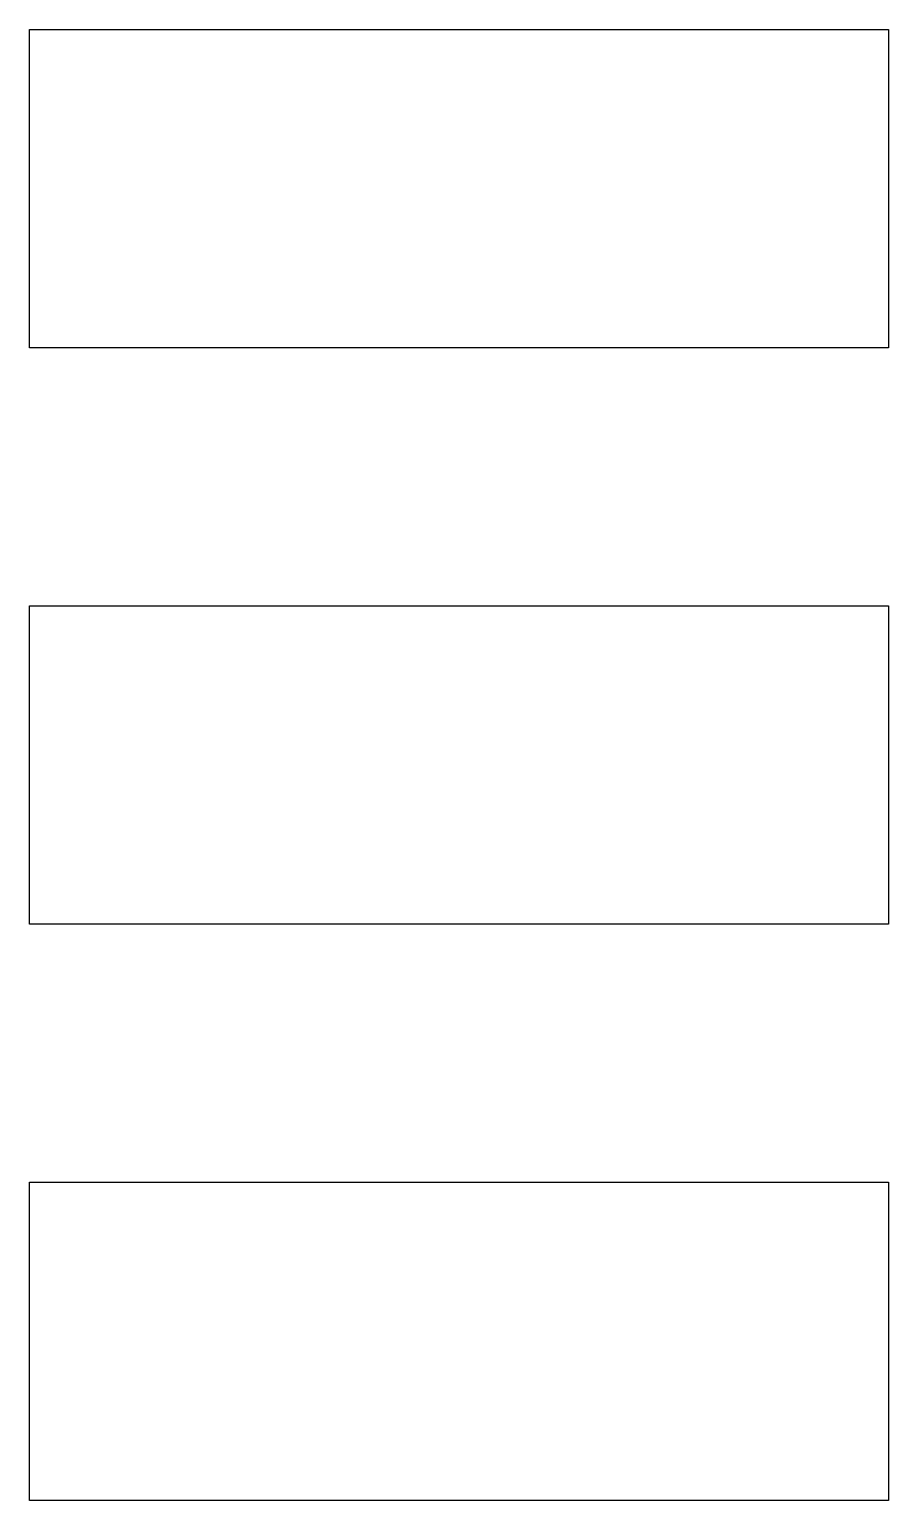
# Model space of a CAD drawing. Header units: metres. Extents: x -681087 to 1033303, y 74272 to 2630761.
# Drawn here: x 363861 to 365202, y 2339360 to 2341657 of the extents above; entities that cross this region are included whole.
import ezdxf

# ---------------------------------------------------------------- set-up
doc = ezdxf.new("R2010")
doc.units = ezdxf.units.M
doc.layers.add('SKELETON_CLEAN', color=7, linetype='Continuous')
doc.layers.add('SKELETON_ORIGINAL', color=8, linetype='Continuous')

msp = doc.modelspace()

# ---------------------------------------------------------------- linework, layer by layer
at = {"layer": 'SKELETON_CLEAN'}
for p, q in [((363860.6, 2341657), (365202.1, 2341657)), ((363860.6, 2341160.1), (363860.6, 2341657)), ((365202.1, 2341657), (365202.1, 2341160.1)), ((365202.1, 2341160.1), (363860.6, 2341160.1)), ((363860.6, 2340757), (365202.1, 2340757)), ((363860.6, 2340260.1), (363860.6, 2340757)), ((365202.1, 2340757), (365202.1, 2340260.1)), ((365202.1, 2340260.1), (363860.6, 2340260.1)), ((363860.6, 2339857), (365202.1, 2339857)), ((363860.6, 2339360.1), (363860.6, 2339857)), ((365202.1, 2339857), (365202.1, 2339360.1)), ((365202.1, 2339360.1), (363860.6, 2339360.1))]:
    msp.add_line(p, q, dxfattribs=at)
at = {"layer": 'SKELETON_ORIGINAL'}
for p, q in [((363860.6, 2341657), (365202.1, 2341657)), ((363860.6, 2341160.1), (363860.6, 2341657)), ((365202.1, 2341657), (365202.1, 2341160.1)), ((365202.1, 2341160.1), (363860.6, 2341160.1)), ((363860.6, 2340757), (365202.1, 2340757)), ((363860.6, 2340260.1), (363860.6, 2340757)), ((365202.1, 2340757), (365202.1, 2340260.1)), ((365202.1, 2340260.1), (363860.6, 2340260.1)), ((363860.6, 2339857), (365202.1, 2339857)), ((363860.6, 2339360.1), (363860.6, 2339857)), ((365202.1, 2339857), (365202.1, 2339360.1)), ((365202.1, 2339360.1), (363860.6, 2339360.1))]:
    msp.add_line(p, q, dxfattribs=at)

doc.saveas('drawing.dxf')
